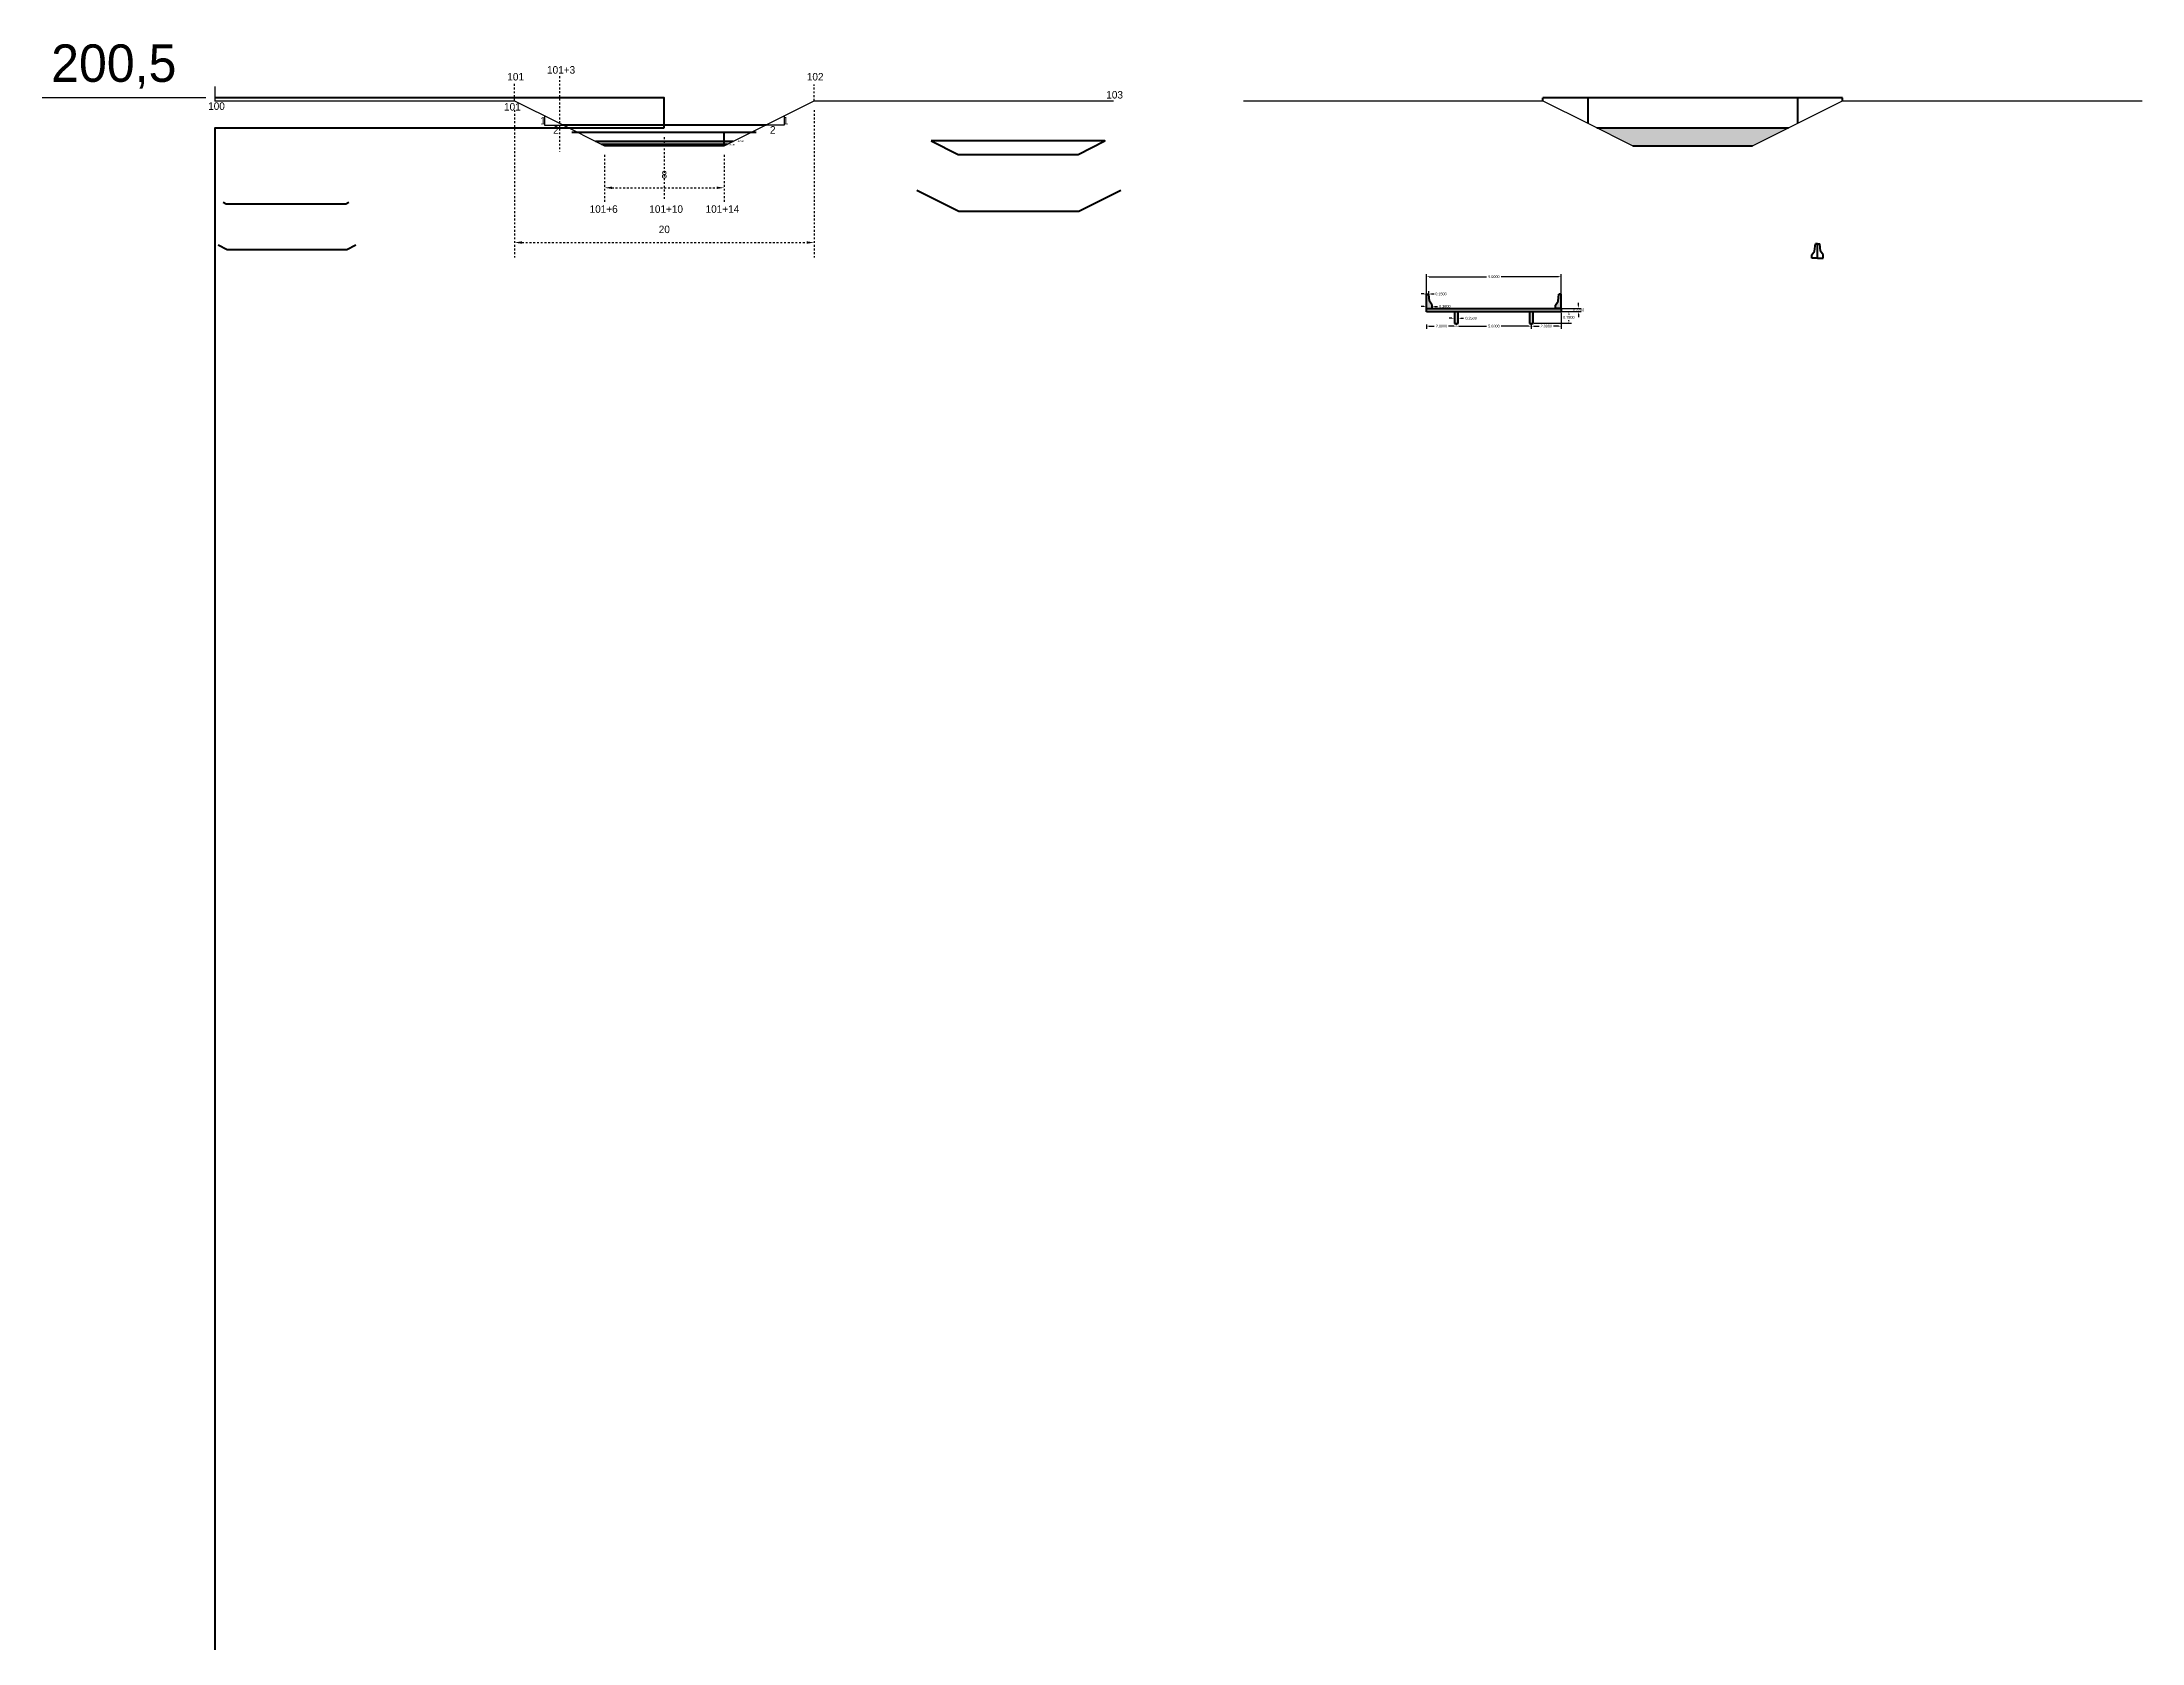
# Model space of a CAD drawing. Header units: millimetres. Extents: x -12 to 129, y -10 to 204.
# Drawn here: x -11.6 to 128.7, y 97.3 to 204.2 of the extents above; entities that cross this region are included whole.
import ezdxf

# ---------------------------------------------------------------- set-up
doc = ezdxf.new("R2010")
doc.units = ezdxf.units.MM
doc.linetypes.add('JIS_02_1.2', pattern=[2.5, 1.25, -1.25])
doc.layers.add('0 @ 1', color=7, linetype='Continuous')
doc.layers.add('pontilhado', color=7, linetype='JIS_02_1.2')
doc.dimstyles.new('Annotative', dxfattribs={"dimtxt": 0.18, "dimasz": 0.18, "dimexe": 0.18, "dimexo": 0.0625, "dimgap": 0.09, "dimtad": 0, "dimtih": 1, "dimtoh": 1, "dimdec": 4, "dimzin": 0, "dimdsep": 46, "dimtxsty": 'Standard', "dimcen": 0.09, "dimadec": 0, "dimazin": 0, "dimtfac": 1, "dimtdec": 4, "dimtofl": 0, "dimtmove": 0, "dimatfit": 3, "dimfxl": 0, "dimtolj": 1, "dimtzin": 0, "dimarcsym": 0})
doc.dimstyles.new('ISO-25', dxfattribs={"dimtxt": 2.5, "dimasz": 2.5, "dimexe": 1.25, "dimexo": 0.625, "dimtad": 1, "dimtxsty": 'Standard', "dimcen": 2.5, "dimadec": 0, "dimazin": 0, "dimtfac": 1, "dimtmove": 0, "dimatfit": 3, "dimfxl": 0, "dimarcsym": 0})

# ---------------------------------------------------------------- blocks, each defined once
blk = doc.blocks.new('*D1')
at = {"layer": 'Defpoints', "color": 0, "lineweight": 140, "ltscale": 0.1}
for p in [(20, 200.3), (40, 200.3), (40, 190.83)]:
    blk.add_point(p, dxfattribs=at)
at = {"layer": 'pontilhado', "color": 0, "lineweight": -2, "ltscale": 0.1}
for p, q in [((20, 199.68), (20, 189.83)), ((40, 199.68), (40, 189.83)), ((20.5, 190.83), (39.5, 190.83))]:
    blk.add_line(p, q, dxfattribs=at)
at = {"layer": 'pontilhado', "color": 0, "lineweight": 140, "ltscale": 0.1}
for points in [[(20.5, 190.92), (20.5, 190.75), (20, 190.83)], [(39.5, 190.92), (39.5, 190.75), (40, 190.83)]]:
    blk.add_solid(points, dxfattribs=at)
at = {"layer": 'pontilhado', "color": 0, "ltscale": 0.1, "insert": (30, 191.71), "char_height": 0.5, "attachment_point": 5}
blk.add_mtext('20', dxfattribs=at)
blk = doc.blocks.new('*D2')
at = {"layer": 'Defpoints', "color": 0, "lineweight": 140, "ltscale": 0.1}
for p in [(26, 197.3), (34, 197.3), (34, 194.49)]:
    blk.add_point(p, dxfattribs=at)
at = {"layer": 'pontilhado', "color": 0, "lineweight": -2, "ltscale": 0.1}
for p, q in [((26, 196.68), (26, 193.49)), ((34, 196.68), (34, 193.49)), ((26.5, 194.49), (33.5, 194.49))]:
    blk.add_line(p, q, dxfattribs=at)
at = {"layer": 'pontilhado', "color": 0, "lineweight": 140, "ltscale": 0.1}
for points in [[(26.5, 194.57), (26.5, 194.41), (26, 194.49)], [(33.5, 194.57), (33.5, 194.41), (34, 194.49)]]:
    blk.add_solid(points, dxfattribs=at)
at = {"layer": 'pontilhado', "color": 0, "ltscale": 0.1, "insert": (30, 195.36), "char_height": 0.5, "attachment_point": 5}
blk.add_mtext('8', dxfattribs=at)
blk = doc.blocks.new('*D3')
at = {"color": 0, "linetype": 'Continuous', "lineweight": -2, "ltscale": 0.5}
blk.add_line((-0.62, 200.5), (-11.55, 200.5), dxfattribs=at)
at = {"layer": 'Defpoints', "color": 0, "linetype": 'Continuous', "lineweight": 140, "ltscale": 0.5}
for p in [(-1.34, 200.5), (0, 200.5), (0, 0)]:
    blk.add_point(p, dxfattribs=at)
at = {"color": 0, "linetype": 'Continuous', "lineweight": 140, "ltscale": 0.5, "insert": (-6.76, 202.58), "char_height": 2.5, "attachment_point": 5}
blk.add_mtext('200,5', dxfattribs=at)
blk = doc.blocks.new('*D4')
at = {"color": 0, "linetype": 'Continuous', "lineweight": -2, "ltscale": 0.5}
for p, q in [((80.89, 186.5), (80.89, 188.73)), ((81.07, 188.55), (84.91, 188.55)), ((89.71, 188.55), (85.87, 188.55)), ((89.89, 186.5), (89.89, 188.73))]:
    blk.add_line(p, q, dxfattribs=at)
at = {"color": 0, "linetype": 'Continuous', "lineweight": 140, "ltscale": 0.5}
for points in [[(81.07, 188.58), (81.07, 188.52), (80.89, 188.55)], [(89.71, 188.58), (89.71, 188.52), (89.89, 188.55)]]:
    blk.add_solid(points, dxfattribs=at)
at = {"layer": 'Defpoints', "color": 0, "linetype": 'Continuous', "lineweight": 140, "ltscale": 0.5}
for p in [(89.89, 188.55), (80.89, 186.44), (89.89, 186.44)]:
    blk.add_point(p, dxfattribs=at)
at = {"color": 0, "linetype": 'Continuous', "lineweight": 140, "ltscale": 0.5, "insert": (85.39, 188.55), "char_height": 0.18, "attachment_point": 5}
blk.add_mtext('\\A1;9.0000', dxfattribs=at)
blk = doc.blocks.new('*D5')
at = {"color": 0, "linetype": 'Continuous', "lineweight": -2, "ltscale": 0.5}
for p, q in [((82.89, 185.31), (82.89, 185.43)), ((83.07, 185.25), (84.91, 185.25)), ((87.71, 185.25), (85.87, 185.25)), ((87.89, 185.37), (87.89, 185.07))]:
    blk.add_line(p, q, dxfattribs=at)
at = {"color": 0, "linetype": 'Continuous', "lineweight": 140, "ltscale": 0.5}
for points in [[(83.07, 185.28), (83.07, 185.22), (82.89, 185.25)], [(87.71, 185.28), (87.71, 185.22), (87.89, 185.25)]]:
    blk.add_solid(points, dxfattribs=at)
at = {"layer": 'Defpoints', "color": 0, "linetype": 'Continuous', "lineweight": 140, "ltscale": 0.5}
for p in [(82.89, 185.25), (87.89, 185.44), (87.89, 185.25)]:
    blk.add_point(p, dxfattribs=at)
at = {"color": 0, "linetype": 'Continuous', "lineweight": 140, "ltscale": 0.5, "insert": (85.39, 185.25), "char_height": 0.18, "attachment_point": 5}
blk.add_mtext('\\A1;5.0000', dxfattribs=at)
blk = doc.blocks.new('*D7')
at = {"color": 0, "linetype": 'Continuous', "lineweight": -2, "ltscale": 0.5}
for p, q in [((80.89, 185.37), (80.89, 185.07)), ((81.07, 185.25), (81.41, 185.25)), ((82.71, 185.25), (82.37, 185.25)), ((82.89, 185.31), (82.89, 185.43))]:
    blk.add_line(p, q, dxfattribs=at)
at = {"color": 0, "linetype": 'Continuous', "lineweight": 140, "ltscale": 0.5}
for points in [[(81.07, 185.28), (81.07, 185.22), (80.89, 185.25)], [(82.71, 185.28), (82.71, 185.22), (82.89, 185.25)]]:
    blk.add_solid(points, dxfattribs=at)
at = {"layer": 'Defpoints', "color": 0, "linetype": 'Continuous', "lineweight": 140, "ltscale": 0.5}
for p in [(80.89, 185.44), (80.89, 185.25), (82.89, 185.25)]:
    blk.add_point(p, dxfattribs=at)
at = {"color": 0, "linetype": 'Continuous', "lineweight": 140, "ltscale": 0.5, "insert": (81.89, 185.25), "char_height": 0.18, "attachment_point": 5}
blk.add_mtext('\\A1;2.0000', dxfattribs=at)
blk = doc.blocks.new('*D6')
at = {"color": 0, "linetype": 'Continuous', "lineweight": -2, "ltscale": 0.5}
for p, q in [((87.89, 185.31), (87.89, 185.43)), ((88.07, 185.25), (88.41, 185.25)), ((89.71, 185.25), (89.37, 185.25)), ((89.89, 186.15), (89.89, 185.07))]:
    blk.add_line(p, q, dxfattribs=at)
at = {"color": 0, "linetype": 'Continuous', "lineweight": 140, "ltscale": 0.5}
for points in [[(88.07, 185.28), (88.07, 185.22), (87.89, 185.25)], [(89.71, 185.28), (89.71, 185.22), (89.89, 185.25)]]:
    blk.add_solid(points, dxfattribs=at)
at = {"layer": 'Defpoints', "color": 0, "linetype": 'Continuous', "lineweight": 140, "ltscale": 0.5}
for p in [(87.89, 185.25), (89.89, 186.22), (89.89, 185.25)]:
    blk.add_point(p, dxfattribs=at)
at = {"color": 0, "linetype": 'Continuous', "lineweight": 140, "ltscale": 0.5, "insert": (88.89, 185.25), "char_height": 0.18, "attachment_point": 5}
blk.add_mtext('\\A1;2.0000', dxfattribs=at)
blk = doc.blocks.new('*D8')
at = {"color": 0, "linetype": 'Continuous', "lineweight": -2, "ltscale": 0.5}
for p, q in [((82.58, 185.78), (82.4, 185.78)), ((82.76, 185.71), (82.76, 185.96)), ((83.01, 185.71), (83.01, 185.96)), ((83.19, 185.78), (83.37, 185.78))]:
    blk.add_line(p, q, dxfattribs=at)
at = {"color": 0, "linetype": 'Continuous', "lineweight": 140, "ltscale": 0.5}
for points in [[(82.58, 185.81), (82.58, 185.75), (82.76, 185.78)], [(83.19, 185.81), (83.19, 185.75), (83.01, 185.78)]]:
    blk.add_solid(points, dxfattribs=at)
at = {"layer": 'Defpoints', "color": 0, "linetype": 'Continuous', "lineweight": 140, "ltscale": 0.5}
for p in [(82.76, 185.65), (83.01, 185.78), (83.01, 185.65)]:
    blk.add_point(p, dxfattribs=at)
at = {"color": 0, "linetype": 'Continuous', "lineweight": 140, "ltscale": 0.5, "insert": (83.87, 185.78), "char_height": 0.18, "attachment_point": 5}
blk.add_mtext('\\A1;0.2500', dxfattribs=at)
blk = doc.blocks.new('*D10')
at = {"color": 0, "linetype": 'Continuous', "lineweight": -2, "ltscale": 0.5}
for p, q in [((80.71, 187.4), (80.53, 187.4)), ((80.89, 187.46), (80.89, 187.58)), ((81.04, 187.46), (81.04, 187.58)), ((81.22, 187.4), (81.4, 187.4))]:
    blk.add_line(p, q, dxfattribs=at)
at = {"color": 0, "linetype": 'Continuous', "lineweight": 140, "ltscale": 0.5}
for points in [[(80.71, 187.43), (80.71, 187.37), (80.89, 187.4)], [(81.22, 187.43), (81.22, 187.37), (81.04, 187.4)]]:
    blk.add_solid(points, dxfattribs=at)
at = {"layer": 'Defpoints', "color": 0, "linetype": 'Continuous', "lineweight": 140, "ltscale": 0.5}
for p in [(80.89, 187.4), (81.04, 187.4), (81.04, 187.4)]:
    blk.add_point(p, dxfattribs=at)
at = {"color": 0, "linetype": 'Continuous', "lineweight": 140, "ltscale": 0.5, "insert": (81.86, 187.4), "char_height": 0.18, "attachment_point": 5}
blk.add_mtext('\\A1;0.1500', dxfattribs=at)
blk = doc.blocks.new('*D12')
at = {"color": 0, "linetype": 'Continuous', "lineweight": -2, "ltscale": 0.5}
for p, q in [((80.71, 186.57), (80.53, 186.57)), ((80.89, 186.5), (80.89, 186.75)), ((81.27, 186.5), (81.27, 186.75)), ((81.45, 186.57), (81.63, 186.57))]:
    blk.add_line(p, q, dxfattribs=at)
at = {"color": 0, "linetype": 'Continuous', "lineweight": 140, "ltscale": 0.5}
for points in [[(80.71, 186.6), (80.71, 186.54), (80.89, 186.57)], [(81.45, 186.6), (81.45, 186.54), (81.27, 186.57)]]:
    blk.add_solid(points, dxfattribs=at)
at = {"layer": 'Defpoints', "color": 0, "linetype": 'Continuous', "lineweight": 140, "ltscale": 0.5}
for p in [(81.27, 186.57), (80.89, 186.44), (81.27, 186.44)]:
    blk.add_point(p, dxfattribs=at)
at = {"color": 0, "linetype": 'Continuous', "lineweight": 140, "ltscale": 0.5, "insert": (82.12, 186.57), "char_height": 0.18, "attachment_point": 5}
blk.add_mtext('\\A1;0.3800', dxfattribs=at)
blk = doc.blocks.new('*D14')
at = {"color": 0, "linetype": 'Continuous', "lineweight": -2, "ltscale": 0.5}
for p, q in [((88.08, 186.22), (90.58, 186.22)), ((88.08, 185.44), (90.58, 185.44)), ((90.4, 186.04), (90.4, 186.02)), ((90.4, 185.62), (90.4, 185.66))]:
    blk.add_line(p, q, dxfattribs=at)
at = {"color": 0, "linetype": 'Continuous', "lineweight": 140, "ltscale": 0.5}
for points in [[(90.37, 186.04), (90.43, 186.04), (90.4, 186.22)], [(90.37, 185.62), (90.43, 185.62), (90.4, 185.44)]]:
    blk.add_solid(points, dxfattribs=at)
at = {"layer": 'Defpoints', "color": 0, "linetype": 'Continuous', "lineweight": 140, "ltscale": 0.5}
for p in [(88.01, 186.22), (88.01, 185.44), (90.4, 186.22)]:
    blk.add_point(p, dxfattribs=at)
at = {"color": 0, "linetype": 'Continuous', "lineweight": 140, "ltscale": 0.5, "insert": (90.4, 185.84), "char_height": 0.18, "attachment_point": 5}
blk.add_mtext('\\A1;0.7800', dxfattribs=at)
blk = doc.blocks.new('*D16')
at = {"color": 0, "linetype": 'Continuous', "lineweight": -2, "ltscale": 0.5}
for p, q in [((91.05, 186.62), (91.05, 186.8)), ((89.57, 186.44), (91.23, 186.44)), ((89.57, 186.22), (91.23, 186.22)), ((91.05, 186.04), (91.05, 185.86))]:
    blk.add_line(p, q, dxfattribs=at)
at = {"color": 0, "linetype": 'Continuous', "lineweight": 140, "ltscale": 0.5}
for points in [[(91.02, 186.62), (91.08, 186.62), (91.05, 186.44)], [(91.02, 186.04), (91.08, 186.04), (91.05, 186.22)]]:
    blk.add_solid(points, dxfattribs=at)
at = {"layer": 'Defpoints', "color": 0, "linetype": 'Continuous', "lineweight": 140, "ltscale": 0.5}
for p in [(89.51, 186.44), (89.51, 186.22), (91.05, 186.22)]:
    blk.add_point(p, dxfattribs=at)
at = {"color": 0, "linetype": 'Continuous', "lineweight": 140, "ltscale": 0.5, "insert": (91.05, 186.33), "char_height": 0.18, "attachment_point": 5}
blk.add_mtext('\\A1;0.2200', dxfattribs=at)

msp = doc.modelspace()

# ---------------------------------------------------------------- hatches: boundary and pattern name
at = {"linetype": 'Continuous', "lineweight": 140, "ltscale": 0.5}
h = msp.add_hatch(color=256, dxfattribs=at)
h.dxf.hatch_style = 1
h.paths.add_polyline_path([(105.06843, 198.5), (92.26843, 198.5), (94.66843, 197.3), (102.66843, 197.3)])
h = msp.add_hatch(color=256, dxfattribs=at)
h.dxf.hatch_style = 1
h.paths.add_polyline_path([(34.6, 197.6), (25.4, 197.6), (25.8, 197.4), (34.2, 197.4)])
h = msp.add_hatch(color=256, dxfattribs=at)
h.dxf.hatch_style = 1
h.paths.add_polyline_path([(34.2, 197.4), (25.8, 197.4), (26, 197.3), (34, 197.3)])
h = msp.add_hatch(color=256, dxfattribs=at)
h.dxf.hatch_style = 1
h.paths.add_polyline_path([(102.86843, 197.4), (94.46843, 197.4), (94.66843, 197.3), (102.66843, 197.3)])
h = msp.add_hatch(color=256, dxfattribs=at)
h.dxf.hatch_style = 1
h.paths.add_polyline_path([(81.09178, 186.91534), (81.03992, 187.39534), (80.88992, 187.39534), (80.88992, 186.43534), (81.26992, 186.43534), (81.26992, 186.66034)])
h.paths.add_polyline_path([(89.88992, 187.39534), (89.73992, 187.39534), (89.68806, 186.91534), (89.50992, 186.66034), (89.50992, 186.43534), (89.88992, 186.43534)])
h = msp.add_hatch(color=256, dxfattribs=at)
h.dxf.hatch_style = 1
h.paths.add_polyline_path([(83.01492, 186.21534), (82.76492, 186.21534), (82.76492, 185.43534), (83.01492, 185.43534)])
h.paths.add_polyline_path([(89.88992, 186.43534), (89.50992, 186.43534), (80.88992, 186.43534), (80.88992, 186.21534), (89.88992, 186.21534)])
h.paths.add_polyline_path([(88.01492, 186.21534), (87.76492, 186.21534), (87.76492, 185.43534), (88.01492, 185.43534)])

# ---------------------------------------------------------------- linework, layer by layer
for p, q in [((0, 200.3), (0, 201.2488)), ((0, 200.3), (20, 200.3)), ((20, 200.3), (23, 198.8)), ((21.99683, 199.30159), (21.99683, 198.66731)), ((34, 197.3), (40, 200.3)), ((38.00465, 199.30232), (38.00465, 198.66805)), ((40, 200.3), (60, 200.3)), ((68.66843, 200.3), (88.66843, 200.3)), ((88.66843, 200.3), (91.66843, 198.8)), ((102.66843, 197.3), (108.66843, 200.3)), ((108.66843, 200.3), (128.66843, 200.3)), ((21.99683, 198.66731), (23.26538, 198.66731)), ((23, 198.8), (26, 197.3)), ((38.00465, 198.66805), (36.73609, 198.66805)), ((91.66843, 198.8), (94.66843, 197.3)), ((26, 197.3), (30, 197.3)), ((30, 197.3), (34, 197.3))]:
    msp.add_line(p, q)
for p, q in [((88.66843, 200.3), (88.66843, 200.5)), ((91.66843, 200.5), (91.66843, 198.8)), ((105.66843, 200.5), (105.66843, 198.8)), ((108.66843, 200.3), (108.66843, 200.5)), ((23.2, 198.7), (36.8, 198.7)), ((23.82778, 198.2), (36.12802, 198.2)), ((34, 197.3), (34, 198.2)), ((92.26843, 198.5), (105.06843, 198.5)), ((25.4, 197.6), (34.6, 197.6)), ((25.8, 197.4), (34.2, 197.4)), ((94.66843, 197.3), (102.66843, 197.3)), ((106.80461, 190.26655), (106.85647, 190.74655)), ((107.00647, 190.74655), (106.85647, 190.74655)), ((107.00647, 189.78655), (107.00647, 190.74655)), ((107.00647, 190.74655), (107.15647, 190.74655)), ((107.00647, 189.78655), (107.00647, 190.74655)), ((107.20833, 190.26655), (107.15647, 190.74655)), ((106.62647, 190.01155), (106.80461, 190.26655)), ((106.62647, 189.78655), (106.62647, 190.01155)), ((107.00647, 189.78655), (106.62647, 189.78655)), ((107.00647, 189.78655), (107.38647, 189.78655)), ((107.38647, 190.01155), (107.20833, 190.26655)), ((107.38647, 189.78655), (107.38647, 190.01155)), ((80.88992, 186.43534), (80.88992, 187.39534)), ((80.88992, 187.39534), (81.03992, 187.39534)), ((81.09178, 186.91534), (81.03992, 187.39534)), ((81.26992, 186.66034), (81.09178, 186.91534)), ((81.26992, 186.43534), (81.26992, 186.66034)), ((89.50992, 186.66034), (89.68806, 186.91534)), ((89.50992, 186.43534), (89.50992, 186.66034)), ((89.68806, 186.91534), (89.73992, 187.39534)), ((89.88992, 187.39534), (89.73992, 187.39534)), ((89.88992, 186.43534), (89.88992, 187.39534)), ((89.88992, 186.43534), (89.88992, 187.39534)), ((80.88992, 186.43534), (89.88992, 186.43534)), ((80.88992, 186.21534), (80.88992, 186.43534)), ((80.88992, 186.43534), (81.26992, 186.43534)), ((89.88992, 186.21534), (80.88992, 186.21534)), ((83.01492, 186.21534), (82.76492, 186.21534)), ((82.76492, 186.21534), (82.76492, 185.43534)), ((82.76492, 185.43534), (83.01492, 185.43534)), ((83.01492, 185.43534), (83.01492, 186.21534)), ((88.01492, 186.21534), (87.76492, 186.21534)), ((87.76492, 186.21534), (87.76492, 185.43534)), ((87.76492, 185.43534), (88.01492, 185.43534)), ((88.01492, 185.43534), (88.01492, 186.21534)), ((89.88992, 186.43534), (89.50992, 186.43534)), ((89.88992, 186.43534), (89.88992, 186.21534))]:
    msp.add_line(p, q, dxfattribs=at)
for points in [[(30, 198.5), (30, 200.5), (0, 200.5)], [(108.66843, 200.5), (88.66843, 200.5)], [(0, 0), (0, 198.5), (30, 198.5)], [(47.82501, 197.61861), (49.62501, 196.71861), (57.62501, 196.71861), (59.42501, 197.61861), (47.82501, 197.61861)], [(0.54386, 193.52886), (0.74386, 193.42886), (8.74386, 193.42886), (8.94386, 193.52886)], [(46.87212, 194.32034), (49.67212, 192.92034), (57.67212, 192.92034), (60.47212, 194.32034)], [(0.20812, 190.6719), (0.80812, 190.3719), (8.80812, 190.3719), (9.40812, 190.6719)]]:
    msp.add_lwpolyline(points, dxfattribs=at)
msp.add_point((0, 200.3))
at = {"layer": 'pontilhado', "ltscale": 0.1}
for p, q in [((23, 201.935), (23, 196.90156)), ((20, 200.3), (20, 201.47039)), ((40, 200.3), (40, 201.39162)), ((30, 197.87007), (30, 193.66936))]:
    msp.add_line(p, q, dxfattribs=at)

# ---------------------------------------------------------------- texts
for s, width, insert, char_height, attachment_point in [('101', 0.5, (19.51553, 202.15418), 0.5, 1), ('101+3', 2.0721986, (22.16932, 202.61151), 0.5, 1), ('102', 0.5, (39.51553, 202.15418), 0.5, 1), ('103', 0.5, (59.50884, 200.94962), 0.5, 1), ('100', 0.5, (-0.45964, 200.19062), 0.5, 1), ('101', 0.5, (19.29758, 200.14545), 0.5, 1), ('1', 0.5, (21.71907, 199.21732), 0.5, 1), ('1', 0.5, (38.2824, 199.21806), 0.5, 3), ('2', 0.5, (22.57547, 198.60354), 0.5, 1), ('2', 0.5, (37.42601, 198.60428), 0.5, 3), ('197,40', 0.5, (34.27974, 197.41746), 0.1, 1), ('197,60', 0.5, (34.88804, 197.64933), 0.1, 1), ('101+6', 2.0721986, (25.01096, 193.31842), 0.5, 1), ('101+10', 2.0721986, (28.99756, 193.31842), 0.5, 1), ('101+14', 2.0721986, (32.75586, 193.31842), 0.5, 1)]:
    msp.add_mtext_dynamic_manual_height_columns(s, width=width, gutter_width=12.5, heights=[0], dxfattribs=dict(insert=insert, char_height=char_height, attachment_point=attachment_point))

# ---------------------------------------------------------------- dimensions: what is measured, and where the dimension line sits
at = {"linetype": 'Continuous', "lineweight": 140, "ltscale": 0.5}
dim = msp.add_ordinate_dim(feature_location=(0, 200.5), offset=(-1.34493, 0), dtype=0, origin=(0, 0), dimstyle='ISO-25', dxfattribs=at)
dim.commit()
dim.dimension.update_dxf_attribs({"geometry": '*D3', "text_midpoint": (-6.7616, 202.58333)})
at = {"layer": '0 @ 1', "linetype": 'Continuous', "lineweight": 140, "ltscale": 0.5}
for base, p1, p2, picture, middle in [((89.88992, 188.54593), (80.88992, 186.43534), (89.88992, 186.43534), '*D4', (85.38992, 188.54593)), ((80.88992, 185.24955), (82.88992, 185.24955), (80.88992, 185.43534), '*D7', (81.88992, 185.24955)), ((83.01492, 185.78031), (82.76492, 185.65165), (83.01492, 185.65165), '*D8', (83.86992, 185.78031)), ((87.88992, 185.24955), (82.88992, 185.24955), (87.88992, 185.43534), '*D5', (85.38992, 185.24955)), ((89.88992, 185.24955), (87.88992, 185.24955), (89.88992, 186.21534), '*D6', (88.88992, 185.24955))]:
    dim = msp.add_linear_dim(base=base, p1=p1, p2=p2, dimstyle='Annotative', override={"dimscale": 1, "dimtix": 0, "dimtofl": 0, "dimtmove": 0, "dimatfit": 3}, dxfattribs=at)
    dim.commit()
    dim.dimension.update_dxf_attribs({"geometry": picture, "text_midpoint": middle})
dim = msp.add_aligned_dim(p1=(80.88992, 187.39534), p2=(81.03992, 187.39534), distance=0.00305, dimstyle='Annotative', override={"dimscale": 1, "dimtix": 0, "dimtofl": 0, "dimtmove": 0, "dimatfit": 3}, dxfattribs=at)
dim.commit()
dim.dimension.update_dxf_attribs({"geometry": '*D10', "text_midpoint": (81.86492, 187.39838)})
for base, p1, p2, angle, picture, middle in [((81.26992, 186.56528), (80.88992, 186.43534), (81.26992, 186.43534), 0, '*D12', (82.12492, 186.56528)), ((91.05208, 186.21534), (89.50992, 186.43534), (89.50992, 186.21534), 270, '*D16', (91.05208, 186.32534)), ((90.39761, 186.21534), (88.01492, 185.43534), (88.01492, 186.21534), 90, '*D14', (90.39761, 185.84165))]:
    dim = msp.add_linear_dim(base=base, p1=p1, p2=p2, angle=angle, dimstyle='Annotative', override={"dimscale": 1, "dimtix": 0, "dimtofl": 0, "dimtmove": 0, "dimatfit": 3}, dxfattribs=at)
    dim.commit()
    dim.dimension.update_dxf_attribs({"geometry": picture, "text_midpoint": middle, "dimtype": 161})
at = {"layer": 'pontilhado', "ltscale": 0.1}
dim = msp.add_linear_dim(base=(40, 190.83476), p1=(20, 200.3), p2=(40, 200.3), dimstyle='ISO-25', override={"dimtxt": 0.5, "dimasz": 0.5, "dimexe": 1}, dxfattribs=at)
dim.commit()
dim.dimension.update_dxf_attribs({"geometry": '*D1', "text_midpoint": (30, 190.83476), "dimtype": 160})
dim = msp.add_linear_dim(base=(34, 194.48873), p1=(26, 197.3), p2=(34, 197.3), dimstyle='ISO-25', override={"dimtxt": 0.5, "dimasz": 0.5, "dimexe": 1}, dxfattribs=at)
dim.commit()
dim.dimension.update_dxf_attribs({"geometry": '*D2', "text_midpoint": (30, 195.36373)})

doc.saveas('drawing.dxf')
